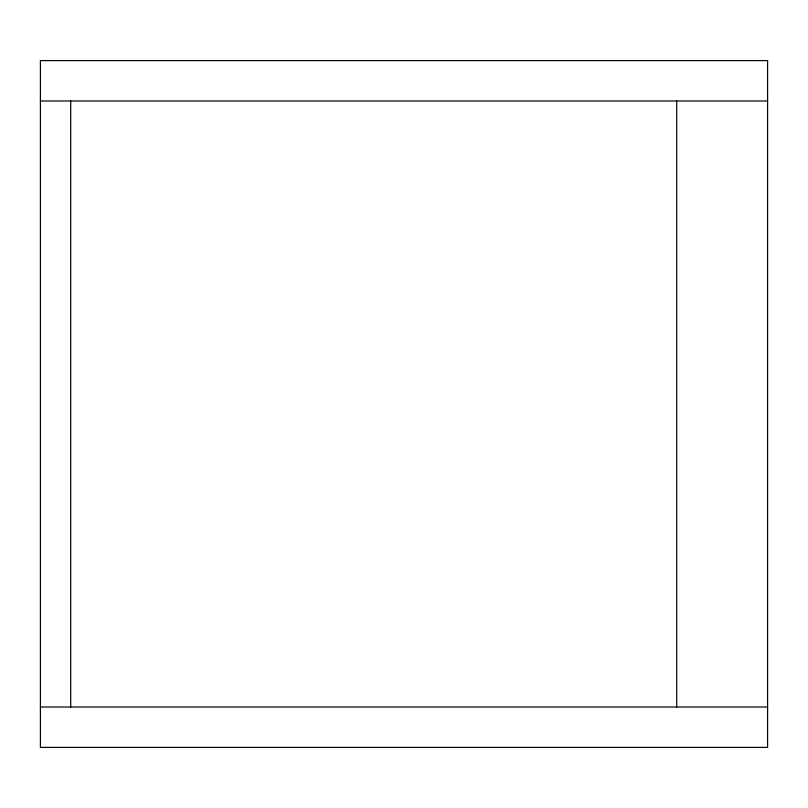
<?xml version="1.0" encoding="UTF-8"?>
<svg xmlns="http://www.w3.org/2000/svg" width="808" height="808" viewBox="0 0 808 808"><rect width="100%" height="100%" fill="white"/><g stroke="black" fill="none" stroke-linecap="round" stroke-linejoin="round"><path stroke-width="1.21" d="M40.4 101L767.6 101M40.4 707L767.6 707M676.7 101L676.7 707M70.7 101L70.7 707M767.6 60.6L40.4 60.6L40.4 747.4L767.6 747.4L767.6 60.6"/></g></svg>
